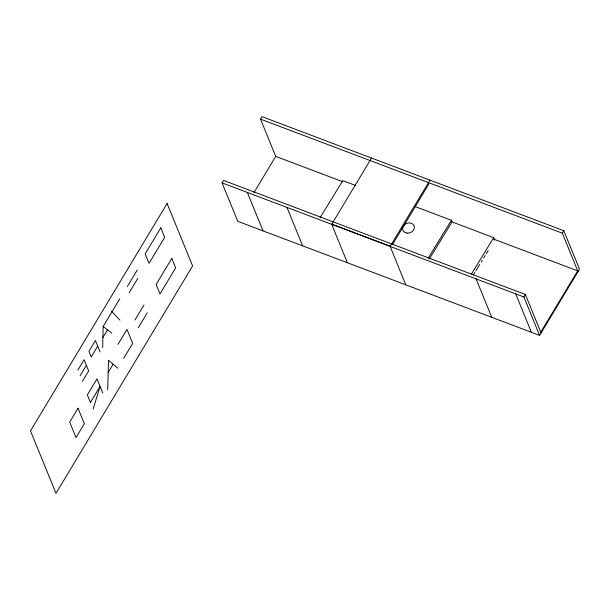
<?xml version="1.0" encoding="UTF-8"?>
<svg xmlns="http://www.w3.org/2000/svg" width="610" height="610" viewBox="0 0 610 610"><rect width="100%" height="100%" fill="white"/><g stroke="black" fill="none" stroke-linecap="round" stroke-linejoin="round"><path stroke-width="0.91" d="M102.663 347.7L103.159 326.464L119.819 298.732M107.703 389.706L108.534 360.243L117.73 368.204M93.147 409.127L100.078 386.374L90.425 402.447M127.383 286.441L137.28 269.963M77.828 370.156L84.104 359.709L88.671 370.91L82.396 381.349M129.198 292.708L137.784 278.419M97.714 346.114L91.218 356.926L88.923 351.299L95.419 340.487L100.078 351.917M102.899 337.483L107.505 329.812M80.108 375.752L86.384 365.306M117.974 344.391L126.972 329.408L132.667 343.346L123.662 358.329M134.963 319.983L144.013 304.924M108.191 372.451L113.132 364.223M342.362 181.566L275.72 156.381L260.516 119.125L261.995 116.655L563.823 230.725L579.5 269.155L539.583 335.386L237.763 221.316L222.078 182.893L223.565 180.423L525.385 294.493L541.062 332.915M138.196 327.883L147.239 312.823M253.897 192.699L275.72 156.381M371.513 158.051L331.703 224.32L347.38 262.742M429.966 180.141L390.148 246.41L405.772 284.817M392.733 244.168L428.99 183.808M539.583 335.386L523.899 296.963L525.385 294.493M578.013 271.618L562.336 233.195L563.823 230.725M320.021 217.8L342.805 180.644L355.249 185.341M428.128 258.259L451.415 220.294L415.044 206.546M429.242 259.075L452.033 221.918L451.415 220.294M471.423 274.027L493.719 237.679L452.033 221.918M473.337 274.843L474.824 272.418M475.815 270.802L479.78 264.344M481.267 261.919L482.258 260.302M483.738 257.877L485.224 255.46M486.216 253.844L488.198 250.611M260.516 119.125L562.336 233.195M493.444 239.021L577.708 270.87L540.757 332.168M331.825 224.114L390.27 246.204M222.078 182.893L523.899 296.963M103.159 326.464L111.851 333.167M111.538 311.146L119.941 320.159M515.709 293.867L531.394 332.29M476.082 278.892L491.759 317.314M286.982 207.423L302.667 245.845M247.355 192.44L263.032 230.87M102.808 393.053L96.998 378.818L87.344 394.891L90.318 402.196M493.719 237.679L494.641 240.111M167.109 203.488L30.5 430.881L55.99 493.345L192.6 265.952L167.109 203.488M160.804 227.82L145.165 253.851L149.031 263.329L164.669 237.298L160.804 227.82M78.034 408.204L69.692 422.089L76.029 437.622L84.371 423.736L78.034 408.204M171.799 258.404L156.16 284.435L160.026 293.906L175.665 267.874L171.799 258.404M407.015 233.119A6.047 4.994 -20.7 0 0 414.205 226.035A6.047 4.994 -20.7 0 0 404.27 224.907A6.047 4.994 -20.7 0 0 407.015 233.119"/></g></svg>
